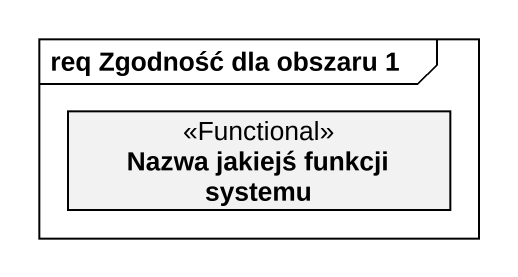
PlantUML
@startuml
mainframe req Zgodność dla obszaru 1
hide circle
hide empty members
class "Nazwa jakiejś funkcji systemu" as Nazwa_jakiejś_funkcji <<Functional>>
@enduml
